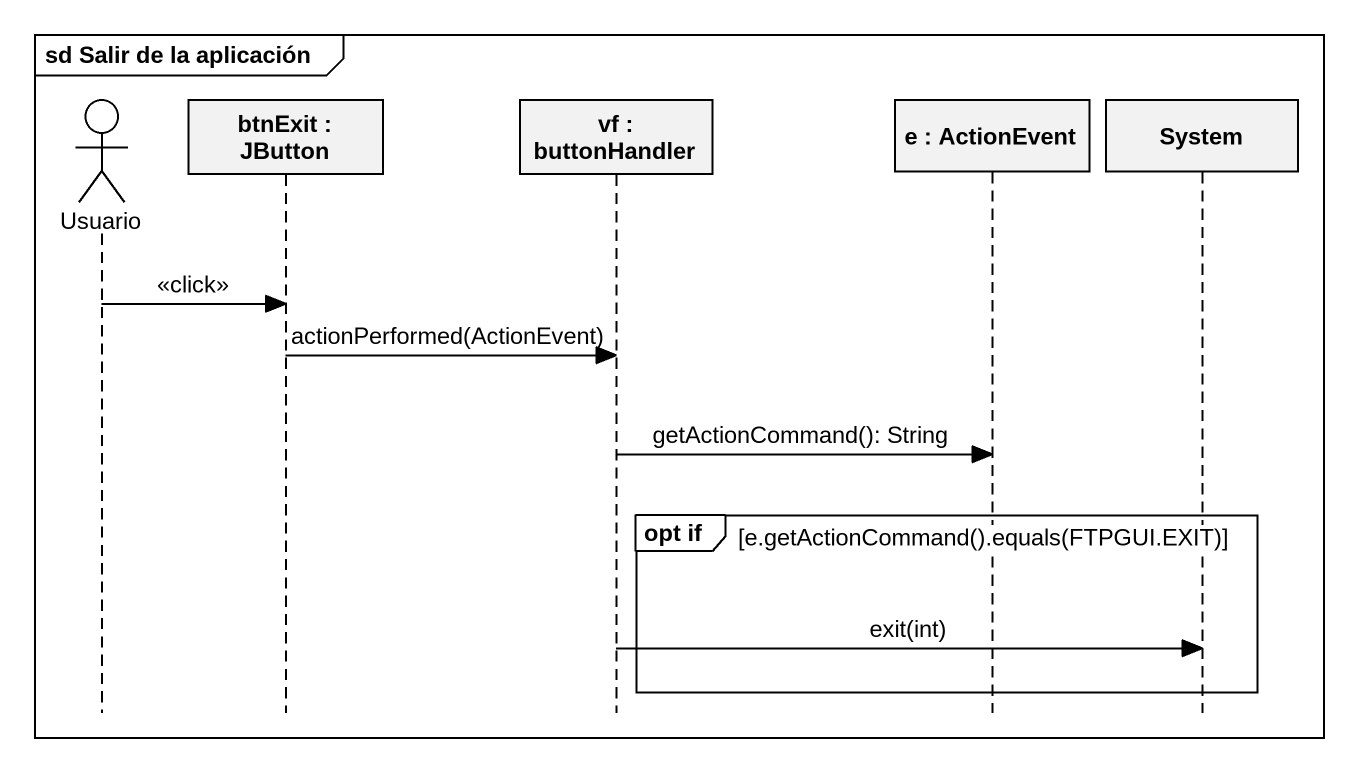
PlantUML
@startuml
mainframe sd Salir de la aplicación
hide footbox
actor Usuario
participant "btnExit : JButton" as btnExit
participant "vf : buttonHandler" as vf
participant "e : ActionEvent" as e
participant System

Usuario -> btnExit : <<click>>
btnExit -> vf : actionPerformed(ActionEvent)
vf -> e : getActionCommand(): String
group opt if [e.getActionCommand().equals(FTPGUI.EXIT)]
  vf -> System : exit(int)
end
@enduml
